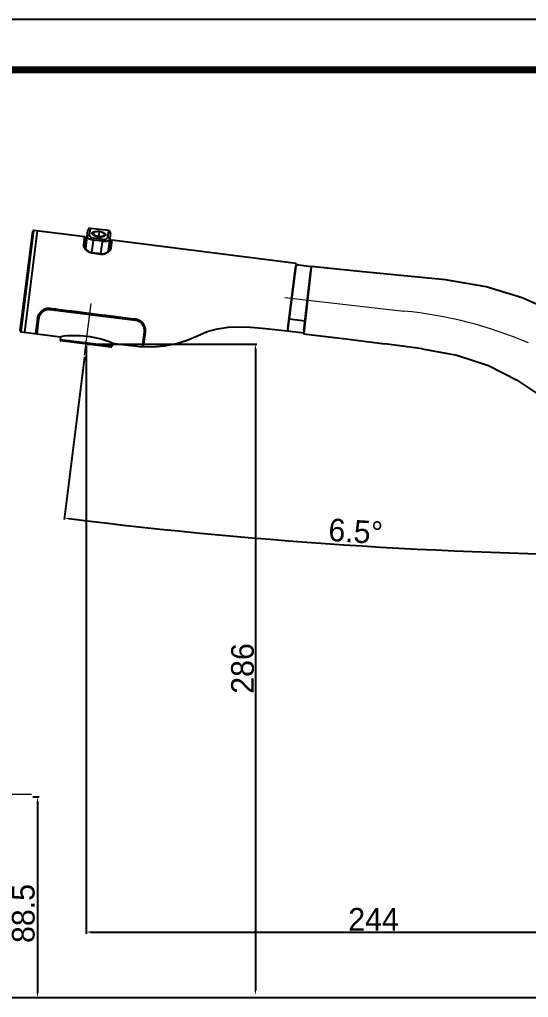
# Model space of a CAD drawing. Extents: x 0 to 1302, y 0 to 954.
# Drawn here: x 449.2 to 673.6, y 522.7 to 954 of the extents above; entities that cross this region are included whole.
import ezdxf

# ---------------------------------------------------------------- set-up
doc = ezdxf.new("R2010")
doc.units = 0
doc.header["$LTSCALE"] = 10
doc.header["$MEASUREMENT"] = 0
doc.header["$PDMODE"] = 3
doc.header["$PDSIZE"] = -10
doc.linetypes.add('CENTER2', pattern=[28.575, 19.05, -3.175, 3.175, -3.175])
doc.layers.get('0').update_dxf_attribs({"linetype": 'CONTINUOUS'})
doc.layers.get('DEFPOINTS').update_dxf_attribs({"linetype": 'CONTINUOUS'})
doc.layers.add('Cneter', color=1, linetype='CENTER2', lineweight=13)
doc.styles.get("Standard").update_dxf_attribs({"font": ''})
doc.styles.get('Standard').set_extended_font_data('나눔고딕')
doc.dimstyles.new('A4', dxfattribs={"dimtxt": 3, "dimasz": 2, "dimexe": 0.7, "dimexo": 0.625, "dimgap": 0.5, "dimtad": 1, "dimdec": 4, "dimdsep": 46, "dimtxsty": 'Standard', "dimcen": 2.5, "dimclrd": 5, "dimclre": 5, "dimclrt": 7, "dimadec": 3, "dimazin": 2, "dimtfac": 1, "dimtdec": 4, "dimtmove": 0, "dimatfit": 3, "dimfxl": 0, "dimarcsym": 0})

# ---------------------------------------------------------------- blocks, each defined once
blk = doc.blocks.new('*D7')
at = {"color": 5, "lineweight": -2, "transparency": 16777216}
for p, q in [((477.82, 805.32), (468.82, 733.48)), ((732.18, 708.49), (732.18, 718.44))]:
    blk.add_line(p, q, dxfattribs=at)
blk.add_arc((732.18, 2835.13), 2117.39, 262.91158, 269.94588, dxfattribs=at)
at = {"color": 5, "transparency": 16777216}
for points in [[(470.85, 733.6), (470.93, 734.26), (468.91, 734.17)], [(730.18, 718.08), (730.18, 717.41), (732.18, 717.74)]]:
    blk.add_solid(points, dxfattribs=at)
at = {"layer": 'DEFPOINTS', "color": 0, "transparency": 16777216}
for p in [(480.76, 828.8), (477.9, 805.94), (644.22, 719.57), (732.18, 707.87), (732.18, 568.49)]:
    blk.add_point(p, dxfattribs=at)
at = {"color": 7, "transparency": 16777216, "insert": (597.44, 728.25), "char_height": 10, "attachment_point": 5, "rotation": 356.3409}
blk.add_mtext('6.5%%D', dxfattribs=at)
blk = doc.blocks.new('*D10')
at = {"color": 5, "lineweight": -2, "transparency": 16777216}
for p, q in [((455.14, 611.25), (457.82, 611.25)), ((457.12, 609.25), (457.12, 524.73)), ((436.41, 522.73), (457.82, 522.73))]:
    blk.add_line(p, q, dxfattribs=at)
at = {"color": 5, "transparency": 16777216}
for points in [[(456.78, 609.25), (457.45, 609.25), (457.12, 611.25)], [(456.78, 524.73), (457.45, 524.73), (457.12, 522.73)]]:
    blk.add_solid(points, dxfattribs=at)
at = {"layer": 'DEFPOINTS', "color": 0, "transparency": 16777216}
for p in [(454.51, 611.25), (435.78, 522.73), (457.12, 522.73)]:
    blk.add_point(p, dxfattribs=at)
at = {"color": 7, "transparency": 16777216, "insert": (450.91, 559.75), "char_height": 10, "attachment_point": 5, "rotation": 90}
blk.add_mtext('88.5', dxfattribs=at)
blk = doc.blocks.new('*D11')
at = {"color": 5, "lineweight": -2, "transparency": 16777216}
for p, q in [((479.15, 810.9), (553.92, 810.9)), ((553.22, 808.9), (553.22, 525.73)), ((552.59, 523.73), (552.52, 523.73))]:
    blk.add_line(p, q, dxfattribs=at)
at = {"color": 5, "transparency": 16777216}
for points in [[(552.88, 808.9), (553.55, 808.9), (553.22, 810.9)], [(552.88, 525.73), (553.55, 525.73), (553.22, 523.73)]]:
    blk.add_solid(points, dxfattribs=at)
at = {"layer": 'DEFPOINTS', "color": 0, "transparency": 16777216}
for p in [(478.52, 810.9), (553.22, 523.73), (553.22, 523.73)]:
    blk.add_point(p, dxfattribs=at)
at = {"color": 7, "transparency": 16777216, "insert": (547.6, 667.81), "char_height": 10, "attachment_point": 5, "rotation": 90}
blk.add_mtext('286', dxfattribs=at)
blk = doc.blocks.new('*D12')
at = {"color": 5, "lineweight": -2, "transparency": 16777216}
for p, q in [((478.52, 810.28), (478.52, 550.85)), ((732.18, 567.87), (732.18, 550.85)), ((480.52, 551.55), (730.18, 551.55))]:
    blk.add_line(p, q, dxfattribs=at)
at = {"color": 5, "transparency": 16777216}
for points in [[(480.52, 551.89), (480.52, 551.22), (478.52, 551.55)], [(730.18, 551.89), (730.18, 551.22), (732.18, 551.55)]]:
    blk.add_solid(points, dxfattribs=at)
at = {"layer": 'DEFPOINTS', "color": 0, "transparency": 16777216}
for p in [(478.52, 810.9), (732.18, 568.49), (732.18, 551.55)]:
    blk.add_point(p, dxfattribs=at)
at = {"color": 7, "transparency": 16777216, "insert": (605.35, 557.18), "char_height": 10, "attachment_point": 5}
blk.add_mtext('244', dxfattribs=at)

msp = doc.modelspace()

# ---------------------------------------------------------------- linework, layer by layer
at = {"color": 0, "linetype": 'Continuous'}
for p, q in [((449.52359, 816.85247), (455.00194, 860.5111)), ((449.95753, 816.29479), (455.56026, 860.94464)), ((457.04859, 860.75789), (451.44586, 816.10803)), ((477.99934, 858.12896), (455.56026, 860.94464)), ((478.371, 853.05962), (479.37253, 861.04109)), ((480.10973, 858.88433), (480.48927, 861.90899)), ((488.42681, 860.91124), (480.48906, 861.90728)), ((482.38968, 860.34923), (482.38871, 860.34896)), ((484.34266, 860.49058), (484.08397, 858.42903)), ((486.20015, 859.87109), (486.19897, 859.87177)), ((488.42696, 860.91245), (488.04749, 857.88829)), ((489.29466, 859.79561), (488.29127, 851.79926)), ((477.57504, 854.76603), (477.99924, 858.12887)), ((478.43304, 857.56996), (478.01925, 854.27211)), ((481.15422, 851.14452), (481.95844, 857.55359)), ((485.81918, 856.19386), (481.85031, 856.69188)), ((485.92731, 857.05557), (481.95844, 857.55359)), ((485.11933, 850.61653), (485.92731, 857.05557)), ((488.93678, 852.92768), (489.34748, 856.20061)), ((489.90591, 856.63505), (489.48683, 853.28578)), ((571.15377, 846.4398), (489.90608, 856.63488)), ((481.13627, 850.98996), (481.15629, 851.14426)), ((485.10328, 850.45847), (485.12479, 850.61585)), ((571.15377, 846.43978), (567.41862, 816.67325)), ((457.1125, 822.09337), (456.27108, 815.50365)), ((457.60847, 822.03004), (456.76705, 815.44032)), ((449.95753, 816.29479), (467.33003, 814.11479)), ((503.45185, 809.73111), (504.2786, 816.19763)), ((503.94782, 809.6677), (504.77456, 816.13422)), ((467.33003, 814.11479), (467.16856, 812.80659)), ((489.99533, 809.98904), (467.16856, 812.80659)), ((489.438, 809.55404), (467.6032, 812.24914)), ((490.15144, 811.25382), (489.99533, 809.98904)), ((490.15126, 811.25232), (492.33388, 810.97887)), ((490.15144, 811.25382), (490.56711, 811.20022)), ((500.02537, 810.05232), (501.88995, 809.84379))]:
    msp.add_line(p, q, dxfattribs=at)
at = {"color": 7, "linetype": 'Continuous'}
for p, q in [((572.41392, 845.78502), (577.87846, 845.16144)), ((577.87846, 845.16144), (574.47828, 815.36512)), ((574.633, 816.72102), (577.68855, 843.49724)), ((577.87846, 845.16144), (577.68855, 843.49724)), ((599.20964, 842.86108), (577.87846, 845.16144)), ((618.77576, 840.92566), (599.20964, 842.86108)), ((637.13343, 839.20985), (618.77576, 840.92566)), ((654.93312, 836.11287), (637.13343, 839.20985)), ((670.81708, 831.24863), (654.93312, 836.11287)), ((685.31903, 824.8689), (670.81708, 831.24863)), ((574.47828, 815.36512), (593.07979, 813.1377)), ((593.07979, 813.1377), (610.25701, 810.94296)), ((626.75165, 808.72984), (641.99462, 806.00742)), ((641.99462, 806.00742), (655.98028, 801.36365)), ((655.98028, 801.36365), (668.4248, 795.16814)), ((668.4248, 795.16814), (679.37558, 787.7559))]:
    msp.add_line(p, q, dxfattribs=at)
at = {"color": 0}
msp.add_line((567.55513, 817.76119), (570.89187, 844.35266), dxfattribs=at)
for p, q in [((570.75353, 844.46476), (568.18834, 821.98565)), ((577.83367, 844.76899), (574.52306, 815.75757)), ((568.18834, 821.98565), (575.14321, 821.192)), ((567.41862, 816.67325), (574.52578, 815.78144)), ((626.75165, 808.72984), (610.25701, 810.94296)), ((250.22069, 522.72823), (697.19064, 522.72823))]:
    msp.add_line(p, q)
at = {"ltscale": 0.5}
msp.add_lwpolyline([(0, 0), (1302, 0), (1302, 954), (0, 954)], close=True, dxfattribs=at)
at = {"color": 5, "linetype": 'ByBlock', "lineweight": 200, "const_width": 3}
msp.add_lwpolyline([(20.93638, 40.84943), (1280.93638, 40.84943), (1280.93638, 931.84943), (20.93638, 931.84943)], close=True, dxfattribs=at)
at = {"color": 0, "linetype": 'Continuous'}
for points in [[(480.48927, 861.90899), (480.30254, 861.91483), (480.07614, 861.8742), (479.86494, 861.78287), (479.68019, 861.64566), (479.53167, 861.46983), (479.42731, 861.26479), (479.37253, 861.04112)], [(489.29466, 859.79563), (489.29684, 860.02587), (489.24638, 860.25034), (489.14591, 860.4574), (489.00078, 860.63599), (488.8187, 860.77667), (488.60936, 860.87198), (488.42696, 860.91246)], [(478.43312, 857.57061), (478.42029, 857.76117), (478.33727, 857.9326), (478.19605, 858.0606), (477.99924, 858.12899)], [(481.15629, 851.14426), (480.70741, 851.23416), (480.06055, 851.47884), (479.47059, 851.83741), (478.96326, 852.27504), (478.54986, 852.76222), (478.23737, 853.28182), (478.04566, 853.82825), (478.01927, 854.27235)], [(489.90582, 856.63432), (489.69817, 856.61655), (489.52968, 856.52736), (489.40692, 856.38179), (489.34747, 856.20056)], [(485.12479, 850.61585), (483.90494, 850.78122), (482.44148, 850.97613), (481.15629, 851.14426)], [(488.93677, 852.92754), (488.79968, 852.48577), (488.47887, 851.99079), (488.05151, 851.55449), (487.53644, 851.17512), (486.9423, 850.86841), (486.28552, 850.66243), (485.59912, 850.58616), (485.12479, 850.61586)], [(501.88995, 809.84379), (507.70565, 809.6525), (513.23297, 810.13592), (518.40677, 811.15534), (523.19686, 812.62987), (527.65901, 814.47968), (531.9766, 816.38681), (536.48533, 817.65778), (541.1855, 818.27499), (546.00809, 818.48146), (551.01295, 818.35127), (556.24316, 817.95758), (561.75324, 817.36904), (567.41862, 816.67323)], [(492.33388, 810.97887), (498.27792, 810.21614), (500.02537, 810.05232)]]:
    msp.add_lwpolyline(points, dxfattribs=at)
for centre, radius, start, end in [((455.4982, 860.44806), 0.5, 82.876832, 172.7085273), ((483.72013, 855.52949), 5, 60.2607216, 105.4470397), ((484.69066, 863.14667), 4.75649, 262.6719521, 265.9394406), ((481.60888, 854.6113), 3.65204, 262.3298921, 262.5645035), ((408.39765, 293.01189), 562.69924, 82.1652009, 82.5727444), ((485.58364, 853.91256), 3.48734, 262.0826637, 262.3285636), ((462.30881, 821.4345), 4.73792, 168.3820896, 172.7790654), ((450.01971, 816.791), 0.5, 172.9662066, 262.8577931), ((467.6649, 812.74528), 0.49999, 172.9586701, 262.8566219), ((489.49879, 810.05049), 0.49999, 263.0404119, 352.9454346)]:
    msp.add_arc(centre, radius, start, end, dxfattribs=at)
at = {"color": 7, "linetype": 'Continuous'}
msp.add_arc((572.24385, 844.2947), 1.5, 83.4899036, 173.4899036, dxfattribs=at)
msp.add_arc((473.66352, 772.18437), 42.40606, 67.1194957, 98.5894598)
at = {"color": 0, "linetype": 'Continuous'}
for points, knots in [([(480.10973, 858.88433), (479.98621, 858.89983), (479.79107, 858.89178), (479.54617, 858.81261), (479.3726, 858.71795), (479.22596, 858.59131), (479.11265, 858.44346), (479.03835, 858.28335), (479.01253, 858.17216), (479.0057, 858.11777)], [0, 0, 0, 0, 0.250992917, 0.38381245, 0.516749055, 0.646765729, 0.771648699, 0.889490011, 1, 1, 1, 1]), ([(480.10973, 858.88433), (480.10409, 858.82073), (480.11193, 858.68346), (480.1951, 858.47959), (480.34337, 858.27719), (480.55749, 858.08197), (480.83468, 857.90207), (481.16821, 857.74492), (481.54809, 857.62198), (481.81906, 857.57225), (481.95832, 857.55317)], [0, 0, 0, 0, 0.077757983, 0.164248778, 0.264376405, 0.381032616, 0.515164887, 0.665372985, 0.828819412, 1, 1, 1, 1]), ([(484.36974, 858.09333), (484.04821, 858.11688), (483.57298, 858.18935), (482.96956, 858.35591), (482.55664, 858.50742), (482.18913, 858.68172), (481.87532, 858.87254), (481.62033, 859.07223), (481.42815, 859.27545), (481.30253, 859.47843), (481.25453, 859.64984), (481.25569, 859.77711), (481.27471, 859.86625), (481.31183, 859.95066), (481.38716, 860.06), (481.53063, 860.18286), (481.7593, 860.29717), (482.04631, 860.3861), (482.25862, 860.42554), (482.37316, 860.44194)], [0, 0, 0, 0, 0.187366324, 0.277860834, 0.363546909, 0.442645839, 0.513885456, 0.576567757, 0.630359072, 0.675618207, 0.7140994, 0.731808438, 0.749140763, 0.766698793, 0.785053516, 0.825906663, 0.874739077, 0.932754564, 1, 1, 1, 1]), ([(482.38864, 860.34894), (482.31755, 860.32929), (482.18701, 860.28581), (482.01545, 860.1987), (481.88468, 860.09473), (481.79716, 859.97341), (481.75721, 859.83657), (481.76667, 859.69015), (481.82295, 859.53889), (481.92432, 859.38509), (482.06943, 859.23079), (482.25679, 859.07849), (482.48452, 858.93158), (482.75005, 858.79439), (483.04948, 858.67221), (483.3764, 858.56748), (483.72381, 858.48421), (483.96282, 858.44503), (484.084, 858.42929)], [0, 0, 0, 0, 0.059010369, 0.109736231, 0.153214179, 0.191458814, 0.227522888, 0.264949775, 0.306826925, 0.355249629, 0.411386415, 0.47565902, 0.547969511, 0.627837101, 0.71443083, 0.806412961, 0.902230265, 1, 1, 1, 1]), ([(482.37316, 860.44194), (482.5109, 860.46167), (482.80305, 860.48869), (483.09618, 860.49404), (483.24999, 860.49251)], [0, 0, 0, 0, 0.474962147, 1, 1, 1, 1]), ([(484.35385, 858.40212), (484.46868, 858.39417), (484.69524, 858.38659), (485.02752, 858.39992), (485.3419, 858.43479), (485.63252, 858.48933), (485.89417, 858.56204), (486.12223, 858.65176), (486.31381, 858.75504), (486.46762, 858.86836), (486.58256, 858.98963), (486.65738, 859.11758), (486.68916, 859.25101), (486.67494, 859.386), (486.61553, 859.5176), (486.51416, 859.64387), (486.3731, 859.7647), (486.26153, 859.83603), (486.20014, 859.8711)], [0, 0, 0, 0, 0.099240622, 0.19522193, 0.286465555, 0.37170867, 0.449884611, 0.520243238, 0.582550563, 0.63701545, 0.684283842, 0.725661008, 0.763366898, 0.800519465, 0.840522872, 0.886156977, 0.939047162, 1, 1, 1, 1]), ([(484.35387, 858.40237), (484.3541, 858.34378), (484.35626, 858.24049), (484.36373, 858.13731), (484.3697, 858.09299)], [0, 0, 0, 0, 0.56714914, 1, 1, 1, 1]), ([(486.23733, 859.95749), (486.33588, 859.91675), (486.51799, 859.83313), (486.75957, 859.69002), (486.92374, 859.55874), (487.02392, 859.44888), (487.09774, 859.34548), (487.14621, 859.23408), (487.16146, 859.12087), (487.15719, 859.03772), (487.13753, 858.9552), (487.08965, 858.84316), (487.01137, 858.73765), (486.91115, 858.64065), (486.7837, 858.53953), (486.58824, 858.42289), (486.311, 858.30459), (485.98664, 858.20786), (485.62185, 858.13559), (485.22453, 858.08965), (484.80316, 858.073), (484.5156, 858.08313), (484.36974, 858.09333)], [0, 0, 0, 0, 0.0708612, 0.132923875, 0.18620906, 0.209768315, 0.231487688, 0.270517454, 0.288833926, 0.306995977, 0.325525822, 0.34490234, 0.387627056, 0.411602384, 0.437522743, 0.495552843, 0.562202287, 0.637342091, 0.720050957, 0.80900267, 0.902844989, 1, 1, 1, 1]), ([(485.41014, 860.22052), (485.55777, 860.18431), (485.83712, 860.10742), (486.11023, 860.01004), (486.23733, 859.95749)], [0, 0, 0, 0, 0.524984903, 1, 1, 1, 1]), ([(481.12145, 850.99193), (480.82922, 851.03129), (480.26292, 851.17719), (479.28931, 851.67704), (478.51761, 852.37465), (477.98045, 853.1513), (477.64185, 853.85148), (477.53145, 854.4207), (477.57504, 854.76603)], [0, 0, 0, 0, 0.157945517, 0.30974666, 0.583082485, 0.704001997, 0.813554527, 1, 1, 1, 1]), ([(478.02039, 854.28138), (478.02706, 854.3346), (478.01505, 854.45294), (477.91832, 854.61076), (477.76171, 854.72283), (477.6369, 854.75851), (477.57504, 854.76603)], [0, 0, 0, 0, 0.221776424, 0.473734805, 0.742296, 1, 1, 1, 1]), ([(481.85031, 856.6919), (481.64366, 856.71701), (481.24424, 856.7831), (480.67809, 856.92557), (480.17458, 857.09821), (479.74953, 857.28986), (479.45587, 857.46742), (479.27322, 857.61432), (479.16866, 857.71809), (479.08883, 857.82086), (479.03388, 857.9221), (479.00428, 858.02124), (479.00216, 858.08693), (479.00571, 858.1178)], [0, 0, 0, 0, 0.18596532, 0.361143428, 0.520978909, 0.660838432, 0.777033766, 0.826284206, 0.869924457, 0.908344294, 0.942145108, 0.972248325, 1, 1, 1, 1]), ([(488.9279, 856.87275), (488.92376, 856.84197), (488.90553, 856.77883), (488.85233, 856.69008), (488.77401, 856.60556), (488.67118, 856.52571), (488.54416, 856.45099), (488.33091, 856.35379), (488.00261, 856.25422), (487.54341, 856.17354), (487.01278, 856.1307), (486.42893, 856.13253), (486.02557, 856.16716), (485.81919, 856.19388)], [0, 0, 0, 0, 0.027741911, 0.057843955, 0.091656057, 0.130095394, 0.173754973, 0.22301449, 0.339154958, 0.478974626, 0.638865196, 0.814093114, 1, 1, 1, 1]), ([(485.92732, 857.05496), (486.06699, 857.0393), (486.34184, 857.02068), (486.74034, 857.04579), (487.10242, 857.11555), (487.41548, 857.22134), (487.67108, 857.35775), (487.86468, 857.51716), (487.9957, 857.69425), (488.0367, 857.82535), (488.04749, 857.88829)], [0, 0, 0, 0, 0.17116871, 0.334640254, 0.484885459, 0.619016714, 0.735635298, 0.835755993, 0.9222255, 1, 1, 1, 1]), ([(488.04749, 857.88829), (488.171, 857.87279), (488.35811, 857.81678), (488.57585, 857.67956), (488.72066, 857.54495), (488.83146, 857.386), (488.90473, 857.21473), (488.93717, 857.04124), (488.93472, 856.92711), (488.92789, 856.87272)], [0, 0, 0, 0, 0.250992578, 0.383812502, 0.5167487, 0.646765514, 0.771648584, 0.889489821, 1, 1, 1, 1]), ([(489.35732, 852.80105), (489.2304, 852.48572), (488.92474, 852.03208), (488.39537, 851.50974), (487.89469, 851.12737), (487.30611, 850.79732), (486.6343, 850.54429), (485.89168, 850.40916), (485.37572, 850.42173), (485.11811, 850.45643)], [0, 0, 0, 0, 0.197854893, 0.310806555, 0.432765662, 0.563226992, 0.702302534, 0.848700396, 1, 1, 1, 1]), ([(488.93678, 852.92768), (488.94343, 852.98063), (488.98422, 853.09184), (489.11663, 853.22021), (489.29562, 853.2898), (489.42509, 853.29366), (489.48683, 853.28578)], [0, 0, 0, 0, 0.221384681, 0.473133329, 0.741853993, 1, 1, 1, 1]), ([(489.48683, 853.28578), (489.48176, 853.24559), (489.45476, 853.08017), (489.40474, 852.91887), (489.35732, 852.80105)], [0, 0, 0, 0, 0.241820979, 1, 1, 1, 1]), ([(462.70648, 826.52821), (462.40618, 826.5618), (462.10312, 826.57309), (461.55068, 826.54141), (461.3066, 826.50729), (460.83139, 826.40566), (460.59568, 826.3368), (460.14025, 826.16545), (459.91988, 826.06415), (459.49307, 825.82845), (459.29016, 825.69591), (458.90308, 825.40277), (458.71893, 825.2407), (458.21913, 824.73118), (457.93682, 824.35055), (457.55022, 823.64715), (457.41927, 823.33906), (457.26154, 822.84671), (457.21455, 822.66882), (457.17791, 822.48786)], [0, 0, 0, 0, 0.12227762, 0.12227762, 0.219156221, 0.219156221, 0.316034822, 0.316034822, 0.412913423, 0.412913423, 0.509792025, 0.509792025, 0.606670626, 0.606670626, 0.793109651, 0.793109651, 0.926848662, 0.926848662, 1, 1, 1, 1]), ([(462.6509, 826.0313), (462.49293, 826.04897), (462.17547, 826.07011), (461.69919, 826.05663), (461.23038, 825.98755), (460.77573, 825.8719), (460.34225, 825.70987), (459.93398, 825.50954), (459.55599, 825.2732), (458.89273, 824.76691), (458.36268, 824.12201), (458.00187, 823.41857), (457.81604, 822.96827), (457.71497, 822.62079), (457.66796, 822.38864)], [0, 0, 0, 0, 0.070389763, 0.140680952, 0.210583688, 0.279795035, 0.348047999, 0.415142167, 0.480856939, 0.545089043, 0.784468334, 0.840546162, 0.895110996, 1, 1, 1, 1]), ([(462.72555, 826.78222), (462.72688, 826.78205), (462.72838, 826.77591), (462.72924, 826.76639), (462.7295, 826.74704), (462.72861, 826.7202), (462.72656, 826.68387), (462.72329, 826.63918), (462.71883, 826.58676), (462.71104, 826.50514), (462.69906, 826.39552), (462.68318, 826.26423), (462.66695, 826.14236), (462.65589, 826.06612), (462.6506, 826.03134)], [0, 0, 0, 0, 0.005309978, 0.019092025, 0.043159965, 0.078893769, 0.127125045, 0.186909366, 0.256898261, 0.335740225, 0.512260798, 0.694344763, 0.860436573, 1, 1, 1, 1]), ([(500.38043, 821.30515), (497.24051, 821.69732), (490.95788, 822.48072), (478.38125, 824.05512), (468.94475, 825.23916), (462.65086, 826.03101)], [0, 0, 0, 0, 0.249653899, 0.499517626, 1, 1, 1, 1]), ([(500.4424, 821.8013), (494.66792, 822.52251), (488.89369, 823.24285), (477.34563, 824.6892), (471.57171, 825.41338), (464.76977, 826.26843), (463.74152, 826.39774), (462.71327, 826.5271)], [0, 0, 0, 0, 0.459117006, 0.459117006, 0.918234013, 0.918234013, 1, 1, 1, 1]), ([(457.60847, 822.03004), (457.54311, 822.03689), (457.41798, 822.0677), (457.26003, 822.16054), (457.16986, 822.27308), (457.14, 822.37148), (457.139, 822.42028), (457.14193, 822.44365)], [0, 0, 0, 0, 0.287540967, 0.55494859, 0.789769622, 0.896950098, 1, 1, 1, 1]), ([(457.66796, 822.38864), (457.60345, 822.39815), (457.50645, 822.42574), (457.39027, 822.48913), (457.31314, 822.54912), (457.25402, 822.61861), (457.21531, 822.69199), (457.19924, 822.76488), (457.20211, 822.81181), (457.20656, 822.83334)], [0, 0, 0, 0, 0.276246727, 0.42004305, 0.558985683, 0.687677869, 0.803772163, 0.906873488, 1, 1, 1, 1]), ([(500.42987, 822.05102), (500.43199, 822.05076), (500.43681, 822.04598), (500.44323, 822.02586), (500.44757, 821.97937), (500.44762, 821.90035), (500.44246, 821.79247), (500.43145, 821.66672), (500.41262, 821.50166), (500.39432, 821.38072), (500.38042, 821.30512)], [0, 0, 0, 0, 0.008510888, 0.02385091, 0.084585767, 0.191927116, 0.339147137, 0.513671441, 0.694198557, 1, 1, 1, 1]), ([(504.2786, 816.19763), (504.31161, 816.45734), (504.33408, 816.99167), (504.22841, 817.80033), (503.97203, 818.6059), (503.55452, 819.37847), (503.07416, 819.96005), (502.61277, 820.37075), (502.09201, 820.74259), (501.35549, 821.10783), (500.71056, 821.26523), (500.38042, 821.30512)], [0, 0, 0, 0, 0.110178892, 0.223816613, 0.34156064, 0.463949502, 0.59121616, 0.656711893, 0.723487425, 0.860049728, 1, 1, 1, 1]), ([(504.77461, 816.13458), (504.8373, 816.62779), (504.82813, 817.13093), (504.62582, 818.35656), (504.342, 819.06513), (503.57574, 820.1788), (503.14127, 820.61653), (502.1438, 821.30438), (501.58251, 821.55815), (500.80961, 821.74558), (500.6258, 821.7791), (500.4404, 821.80151)], [0, 0, 0, 0, 0.188851106, 0.188851106, 0.471351332, 0.471351332, 0.700600224, 0.700600224, 0.929849117, 0.929849117, 1, 1, 1, 1]), ([(504.2786, 816.19763), (504.33627, 816.19406), (504.45149, 816.19998), (504.58708, 816.24387), (504.67492, 816.30309), (504.72385, 816.35363), (504.75563, 816.40914), (504.76605, 816.44839), (504.76844, 816.4674)], [0, 0, 0, 0, 0.284408803, 0.56252109, 0.688458006, 0.802740491, 0.905666327, 1, 1, 1, 1])]:
    msp.add_open_spline(points, degree=3, knots=knots, dxfattribs=at)
at = {"layer": 'Cneter'}
for p, q in [((477.89891, 805.94039), (480.76302, 828.79644)), ((566.24285, 831.39706), (618.62101, 825.41998)), ((454.5114, 612.24869), (416.88612, 612.24869))]:
    msp.add_line(p, q, dxfattribs=at)
msp.add_arc((600.64972, 640.38778), 185.90288, 66.8806001, 84.4525375, dxfattribs=at)

# ---------------------------------------------------------------- dimensions: what is measured, and where the dimension line sits
dim = msp.add_angular_dim_2l(base=(644.21797, 719.57026), line1=((732.17765, 707.86525), (732.17765, 568.49344)), line2=((477.89891, 805.94039), (480.76302, 828.79644)), text='6.5%%D', dimstyle='A4', override={"dimtxt": 10})
dim.commit()
dim.dimension.update_dxf_attribs({"geometry": '*D7', "text_midpoint": (597.04797, 722.05881), "dimtype": 130})
dim = msp.add_linear_dim(base=(553.21534, 523.72823), p1=(478.5206, 810.90159), p2=(553.21534, 523.72823), angle=90, text='286', dimstyle='A4', override={"dimtxt": 10})
dim.commit()
dim.dimension.update_dxf_attribs({"geometry": '*D11', "text_midpoint": (553.21534, 667.81491), "dimtype": 128})
dim = msp.add_linear_dim(base=(732.17765, 551.55241), p1=(478.5206, 810.90159), p2=(732.17765, 568.49344), text='244', dimstyle='A4', override={"dimtxt": 10})
dim.commit()
dim.dimension.update_dxf_attribs({"geometry": '*D12', "text_midpoint": (605.34913, 551.55241), "dimtype": 128})
dim = msp.add_linear_dim(base=(457.11555, 522.72823), p1=(454.5114, 611.24869), p2=(435.78028, 522.72823), angle=90, dimstyle='A4', override={"dimtxt": 10, "dimdec": 1})
dim.commit()
dim.dimension.update_dxf_attribs({"geometry": '*D10', "text_midpoint": (457.11555, 559.75467), "dimtype": 128})

doc.saveas('drawing.dxf')
